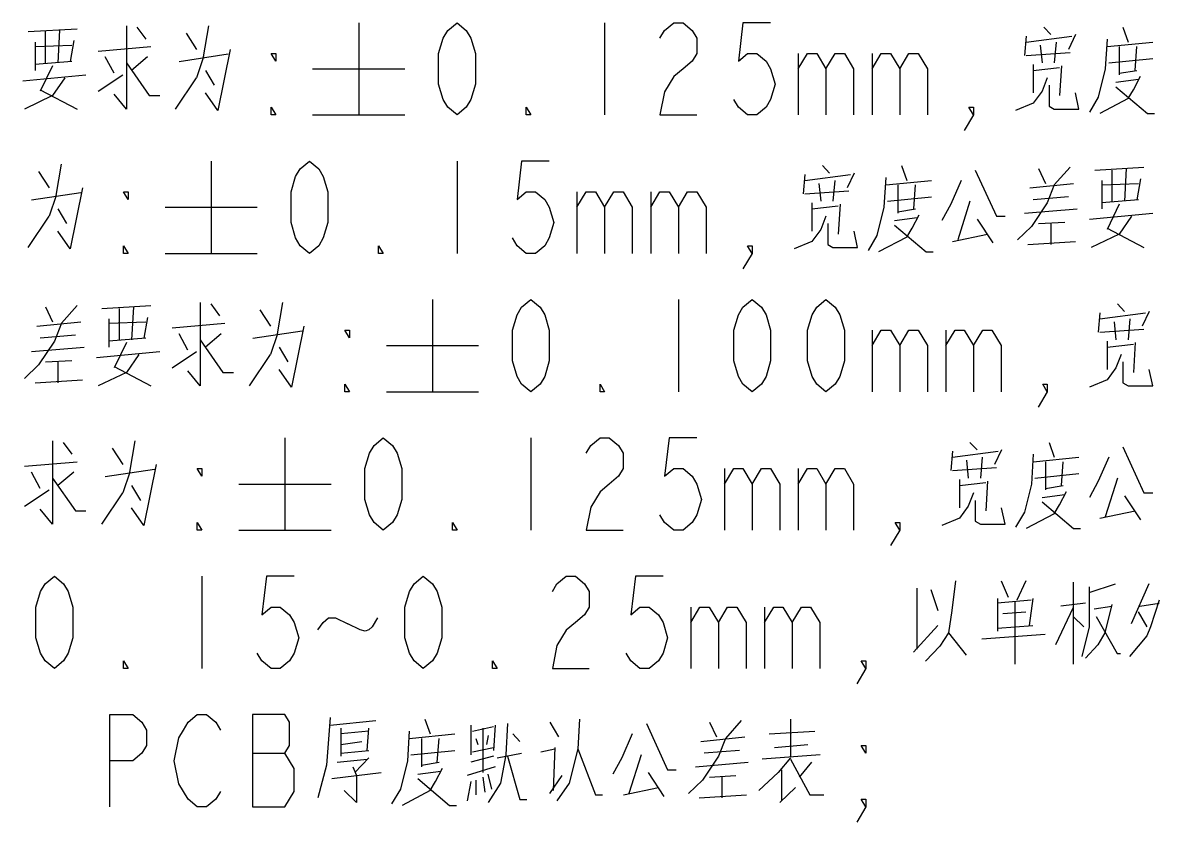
# Model space of a CAD drawing. Header units: millimetres. Extents: x 0 to 420, y 0 to 297.
# Drawn here: x 84.84 to 115.65, y 47.23 to 68.9 of the extents above; entities that cross this region are included whole.
import ezdxf

# ---------------------------------------------------------------- set-up
doc = ezdxf.new("R2010")
doc.units = ezdxf.units.MM
doc.header["$LTSCALE"] = 23.1
doc.layers.get('0').update_dxf_attribs({"linetype": 'CONTINUOUS'})

msp = doc.modelspace()

# ---------------------------------------------------------------- linework, layer by layer
at = {"color": 2}
for p, q in [((84.9823, 68.6543), (86.3156, 68.7349)), ((87.9347, 68.7752), (88.1728, 68.4526)), ((89.7442, 67.9688), (89.887, 68.8155)), ((93.9466, 68.8962), (93.9466, 66.3962)), ((100.6132, 68.8962), (100.6132, 66.3962)), ((112.518, 68.7752), (112.7085, 68.5736)), ((114.6609, 68.7752), (114.8037, 68.372)), ((85.4585, 67.8075), (85.4585, 68.6543)), ((85.8394, 68.6946), (85.7918, 67.8075)), ((86.2204, 68.4123), (86.1251, 67.8478)), ((89.268, 68.6139), (89.5537, 68.1704)), ((112.0418, 68.5333), (111.9942, 68.0091)), ((112.0418, 68.372), (113.2799, 68.5333)), ((113.3751, 68.5736), (113.1847, 68.1704)), ((85.1728, 68.372), (85.1728, 67.6059)), ((85.1728, 68.251), (86.1728, 68.2913)), ((86.8871, 68.1301), (88.3156, 68.251)), ((112.0418, 68.0091), (113.2323, 68.0897)), ((112.4228, 68.2913), (112.4704, 67.8075)), ((112.8513, 68.372), (112.8037, 67.8075)), ((114.2323, 68.251), (115.4704, 68.372)), ((114.5656, 68.251), (114.5656, 67.4849)), ((114.9942, 67.6059), (115.0418, 68.251)), ((86.1728, 67.8478), (85.1728, 67.7672)), ((87.3156, 67.5252), (87.0775, 67.9688)), ((88.2204, 67.9688), (87.7918, 67.6059)), ((89.0775, 67.8478), (90.4109, 68.0494)), ((89.7442, 67.9688), (89.5537, 67.4043)), ((105.8632, 68.0629), (105.8632, 66.3962)), ((107.8632, 68.0629), (107.8632, 66.3962)), ((114.2799, 67.8075), (115.4704, 67.9285)), ((84.8394, 67.3236), (86.5537, 67.4849)), ((85.649, 67.7268), (85.3156, 67.0414)), ((86.8871, 67.0414), (87.5537, 67.4849)), ((89.7918, 67.6059), (90.0299, 67.2026)), ((92.6966, 67.6462), (95.1966, 67.6462)), ((112.2323, 67.7672), (112.2323, 67.001)), ((112.2323, 67.6059), (112.9466, 67.6865)), ((112.9942, 67.7268), (112.9466, 66.9204)), ((114.5656, 67.5252), (115.0418, 67.6059)), ((88.9823, 66.5575), (89.5537, 67.4043)), ((114.4704, 67.2833), (115.0894, 67.3639)), ((85.3156, 67.0817), (86.3156, 66.5575)), ((114.8037, 66.8397), (114.0418, 66.4365)), ((92.6966, 66.3962), (95.1966, 66.3962)), ((85.7442, 64.2188), (85.8871, 65.0655)), ((89.9466, 65.1462), (89.9466, 62.6462)), ((96.6132, 65.1462), (96.6132, 62.6462)), ((106.518, 65.0252), (106.7085, 64.8236)), ((108.6609, 65.0252), (108.8037, 64.622)), ((85.268, 64.8639), (85.5537, 64.4204)), ((106.0418, 64.7833), (105.9942, 64.2591)), ((106.0418, 64.622), (107.2799, 64.7833)), ((107.3751, 64.8236), (107.1847, 64.4204)), ((112.3751, 64.9446), (112.5656, 64.5413)), ((113.899, 64.9043), (115.2323, 64.9849)), ((114.3751, 64.0575), (114.3751, 64.9043)), ((114.7561, 64.9446), (114.7085, 64.0575)), ((106.4228, 64.5413), (106.4704, 64.0575)), ((106.8513, 64.622), (106.8037, 64.0575)), ((108.2323, 64.501), (109.4704, 64.622)), ((108.5656, 64.501), (108.5656, 63.7349)), ((108.9942, 63.8559), (109.0418, 64.501)), ((112.1371, 64.4204), (113.3275, 64.5413)), ((114.0894, 64.622), (114.0894, 63.8559)), ((114.0894, 64.501), (115.0894, 64.5413)), ((115.1371, 64.6623), (115.0418, 64.0978)), ((85.0775, 64.0978), (86.4109, 64.2994)), ((85.7442, 64.2188), (85.5537, 63.6543)), ((99.8632, 64.3129), (99.8632, 62.6462)), ((101.8632, 64.3129), (101.8632, 62.6462)), ((106.0418, 64.2591), (107.2323, 64.3397)), ((108.2799, 64.0575), (109.4704, 64.1785)), ((113.1847, 64.1785), (112.2323, 64.0978)), ((115.0894, 64.0978), (114.0894, 64.0172)), ((85.7918, 63.8559), (86.0299, 63.4526)), ((88.6966, 63.8962), (91.1966, 63.8962)), ((106.2323, 64.0172), (106.2323, 63.251)), ((106.2323, 63.8559), (106.9466, 63.9365)), ((106.9942, 63.9768), (106.9466, 63.1704)), ((108.5656, 63.7752), (109.0418, 63.8559)), ((110.518, 64.0575), (110.1847, 63.0091)), ((111.9942, 63.7349), (113.4228, 63.8559)), ((114.5656, 63.9768), (114.2323, 63.2914)), ((84.9823, 62.8075), (85.5537, 63.6543)), ((108.4704, 63.5333), (109.0894, 63.6139)), ((110.7085, 63.5736), (111.1371, 62.9284)), ((112.3751, 63.4526), (113.0894, 63.493)), ((113.7561, 63.5736), (115.4704, 63.7349)), ((110.0418, 62.9688), (110.9942, 63.1704)), ((112.7085, 63.4526), (112.7085, 62.8881)), ((114.2323, 63.3317), (115.2323, 62.8075)), ((108.8037, 63.0897), (108.0418, 62.6865)), ((112.0894, 62.8881), (113.3751, 62.9688)), ((88.6966, 62.6462), (91.1966, 62.6462)), ((91.7442, 60.4688), (91.887, 61.3155)), ((95.9466, 61.3962), (95.9466, 58.8962)), ((102.6132, 61.3962), (102.6132, 58.8962)), ((85.4585, 61.1946), (85.649, 60.7914)), ((86.9823, 61.1543), (88.3156, 61.2349)), ((87.4585, 60.3075), (87.4585, 61.1543)), ((87.8394, 61.1946), (87.7918, 60.3075)), ((89.9347, 61.2752), (90.1728, 60.9526)), ((91.268, 61.1139), (91.5537, 60.6704)), ((114.0418, 61.0333), (113.9942, 60.5091)), ((114.0418, 60.872), (115.2799, 61.0333)), ((114.518, 61.2752), (114.7085, 61.0736)), ((115.3751, 61.0736), (115.1847, 60.6704)), ((85.2204, 60.6704), (86.4109, 60.7914)), ((87.1728, 60.872), (87.1728, 60.1059)), ((87.1728, 60.751), (88.1728, 60.7914)), ((88.2204, 60.9123), (88.1251, 60.3478)), ((88.8871, 60.6301), (90.3156, 60.751)), ((114.4228, 60.7914), (114.4704, 60.3075)), ((114.8513, 60.872), (114.8037, 60.3075)), ((86.268, 60.4284), (85.3156, 60.3478)), ((89.3156, 60.0252), (89.0775, 60.4688)), ((90.2204, 60.4688), (89.7918, 60.1059)), ((91.0775, 60.3478), (92.4109, 60.5494)), ((91.7442, 60.4688), (91.5537, 59.9043)), ((107.8632, 60.5629), (107.8632, 58.8962)), ((109.8632, 60.5629), (109.8632, 58.8962)), ((114.0418, 60.5091), (115.2323, 60.5897)), ((85.0775, 59.9849), (86.5061, 60.1059)), ((88.1728, 60.3478), (87.1728, 60.2672)), ((87.649, 60.2268), (87.3156, 59.5414)), ((91.7918, 60.1059), (92.0299, 59.7026)), ((94.6966, 60.1462), (97.1966, 60.1462)), ((114.2323, 60.2672), (114.2323, 59.501)), ((114.2323, 60.1059), (114.9466, 60.1865)), ((114.9942, 60.2268), (114.9466, 59.4204)), ((86.8394, 59.8236), (88.5537, 59.9849)), ((88.8871, 59.5414), (89.5537, 59.9849)), ((90.9823, 59.0575), (91.5537, 59.9043)), ((85.4585, 59.7026), (86.1728, 59.743)), ((85.7918, 59.7026), (85.7918, 59.1381)), ((87.3156, 59.5817), (88.3156, 59.0575)), ((85.1728, 59.1381), (86.4585, 59.2188)), ((94.6966, 58.8962), (97.1966, 58.8962)), ((91.9466, 57.6462), (91.9466, 55.1462)), ((98.6132, 57.6462), (98.6132, 55.1462)), ((85.9347, 57.5252), (86.1728, 57.2026)), ((87.268, 57.3639), (87.5537, 56.9204)), ((87.7442, 56.7188), (87.8871, 57.5655)), ((110.518, 57.5252), (110.7085, 57.3236)), ((111.3751, 57.3236), (111.1847, 56.9204)), ((112.6609, 57.5252), (112.8037, 57.122)), ((84.8871, 56.8801), (86.3156, 57.001)), ((110.0418, 57.2833), (109.9942, 56.7591)), ((110.0418, 57.122), (111.2799, 57.2833)), ((110.4228, 57.0414), (110.4704, 56.5575)), ((110.8513, 57.122), (110.8037, 56.5575)), ((112.2323, 57.001), (113.4704, 57.122)), ((112.5656, 57.001), (112.5656, 56.2349)), ((112.9942, 56.3559), (113.0418, 57.001)), ((85.3156, 56.2752), (85.0775, 56.7188)), ((86.2204, 56.7188), (85.7918, 56.3559)), ((87.0775, 56.5978), (88.4109, 56.7994)), ((87.7442, 56.7188), (87.5537, 56.1543)), ((103.8632, 56.8129), (103.8632, 55.1462)), ((105.8632, 56.8129), (105.8632, 55.1462)), ((110.0418, 56.7591), (111.2323, 56.8397)), ((90.6966, 56.3962), (93.1966, 56.3962)), ((110.2323, 56.5172), (110.2323, 55.751)), ((110.2323, 56.3559), (110.9466, 56.4365)), ((110.9942, 56.4768), (110.9466, 55.6704)), ((112.2799, 56.5575), (113.4704, 56.6784)), ((114.518, 56.5575), (114.1847, 55.5091)), ((84.8871, 55.7914), (85.5537, 56.2349)), ((86.9823, 55.3075), (87.5537, 56.1543)), ((87.7918, 56.3559), (88.0299, 55.9526)), ((112.4704, 56.0333), (113.0894, 56.1139)), ((112.5656, 56.2752), (113.0418, 56.3559)), ((114.7085, 56.0736), (115.1371, 55.4284)), ((112.8037, 55.5897), (112.0418, 55.1865)), ((114.0418, 55.4688), (114.9942, 55.6704)), ((90.6966, 55.1462), (93.1966, 55.1462)), ((89.6966, 53.8962), (89.6966, 51.3962)), ((111.3632, 53.7752), (111.5537, 53.3317)), ((112.0299, 53.7752), (111.7918, 53.251)), ((113.3156, 53.7349), (113.3156, 51.5172)), ((113.7442, 53.4526), (114.4585, 53.6946)), ((115.3632, 53.6946), (114.887, 52.6059)), ((109.0775, 53.5736), (109.0775, 51.9204)), ((109.4585, 53.5333), (109.649, 52.9688)), ((102.9466, 53.0629), (102.9466, 51.3962)), ((104.9466, 53.0629), (104.9466, 51.3962)), ((111.268, 53.2914), (111.268, 52.4043)), ((112.1728, 53.251), (111.268, 53.1704)), ((111.7442, 51.5172), (111.7442, 53.2107)), ((112.2204, 53.2914), (112.1251, 52.5655)), ((113.3156, 53.0494), (112.8394, 52.0414)), ((113.649, 53.1704), (112.9823, 53.0897)), ((113.887, 53.0091), (114.3632, 53.0897)), ((115.1251, 53.0897), (115.649, 53.1704)), ((94.4585, 52.7672), (94.3156, 52.5252)), ((111.4109, 52.8881), (112.0299, 52.9284)), ((113.3156, 52.8075), (113.6013, 52.5252)), ((115.0775, 52.9284), (115.3156, 52.5252)), ((93.9823, 52.4446), (93.649, 52.6059)), ((108.9823, 51.8397), (109.649, 52.5655)), ((111.268, 52.4849), (112.2204, 52.5655)), ((110.8394, 52.2026), (112.5537, 52.3236)), ((93.1728, 49.8639), (94.4109, 49.9849)), ((95.7442, 50.0252), (95.8871, 49.622)), ((99.1251, 49.9446), (99.3632, 49.5414)), ((103.4585, 49.9446), (103.649, 49.5414)), ((105.649, 50.0252), (105.649, 49.0172)), ((93.4585, 49.7833), (93.4585, 49.0172)), ((94.2204, 49.7026), (93.4585, 49.622)), ((94.1728, 49.1784), (94.2204, 49.7833)), ((95.3156, 49.501), (96.5537, 49.622)), ((96.9823, 49.8639), (96.9823, 49.0575)), ((97.0299, 49.7026), (97.6013, 49.8236)), ((97.3156, 49.7833), (97.3156, 48.5736)), ((97.649, 49.8639), (97.6013, 49.1784)), ((98.1251, 49.622), (98.3156, 49.4204)), ((105.0775, 49.622), (106.3156, 49.7026)), ((93.4585, 49.3397), (94.0299, 49.4204)), ((95.649, 49.501), (95.649, 48.7349)), ((96.0775, 48.8559), (96.1251, 49.501)), ((97.1251, 49.501), (97.1728, 49.3397)), ((97.4585, 49.5817), (97.4109, 49.3397)), ((103.2204, 49.4204), (104.4109, 49.5414)), ((105.2204, 49.2591), (106.1251, 49.3397)), ((91.0716, 49.1045), (91.9466, 49.1045)), ((93.4585, 49.0978), (94.2204, 49.1784)), ((95.3632, 49.0575), (96.5537, 49.1784)), ((97.6013, 49.0172), (96.9823, 48.8559)), ((97.0299, 49.1381), (97.6013, 49.2591)), ((97.6966, 48.9768), (98.3632, 49.0978)), ((98.8871, 49.1381), (99.268, 49.2188)), ((99.268, 49.2591), (99.2204, 48.0897)), ((101.6013, 49.0575), (101.268, 48.0091)), ((104.268, 49.1784), (103.3156, 49.0978)), ((106.4585, 49.0575), (104.8871, 48.9365)), ((93.3632, 48.8559), (94.1728, 48.9365)), ((93.8394, 48.5736), (94.2204, 48.9768)), ((95.649, 48.7752), (96.1251, 48.8559)), ((97.649, 48.7349), (96.8871, 48.493)), ((103.0775, 48.7349), (104.5061, 48.8559)), ((106.2204, 48.8559), (105.8871, 48.4526)), ((93.2204, 48.4123), (94.5537, 48.5736)), ((95.5537, 48.5333), (96.1728, 48.6139)), ((97.1251, 48.372), (97.1251, 47.9688)), ((97.3156, 48.4526), (97.3632, 48.0494)), ((97.5537, 48.1301), (97.4585, 48.5333)), ((99.1251, 48.0091), (99.4585, 48.493)), ((101.7918, 48.5736), (102.2204, 47.9285)), ((103.4585, 48.4526), (104.1728, 48.493)), ((103.7918, 48.4526), (103.7918, 47.8881)), ((105.4109, 48.6543), (105.4109, 47.8075)), ((93.887, 47.7672), (93.5537, 48.0897)), ((95.8871, 48.0897), (95.1251, 47.6865)), ((96.9823, 48.3317), (96.8871, 47.8075)), ((101.1251, 47.9688), (102.0775, 48.1704)), ((105.3632, 47.7672), (105.7918, 48.1704)), ((103.1728, 47.8881), (104.4585, 47.9688))]:
    msp.add_line(p, q, dxfattribs=at)
for points in [[(87.649, 68.8155), (87.649, 66.5575), (87.3156, 66.9607)], [(96.6132, 66.3962), (96.3632, 66.6045), (96.2382, 66.8129), (96.1132, 67.2295), (96.1132, 68.0629), (96.2382, 68.4795), (96.3632, 68.6879), (96.6132, 68.8962), (96.8632, 68.6879), (96.9882, 68.4795), (97.1132, 68.0629), (97.1132, 67.2295), (96.9882, 66.8129), (96.8632, 66.6045), (96.6132, 66.3962)], [(102.1132, 68.4795), (102.2382, 68.6879), (102.4882, 68.8962), (102.7382, 68.8962), (102.9882, 68.6879), (103.1132, 68.4795), (103.1132, 68.0629), (102.9882, 67.8545), (102.7382, 67.6462), (102.4882, 67.4379), (102.2382, 67.0212), (102.1132, 66.3962), (103.1132, 66.3962)], [(105.1132, 68.8962), (104.3632, 68.8962), (104.2382, 67.8545), (104.4882, 68.0629), (104.7382, 68.0629), (104.9882, 67.8545), (105.1132, 67.6462), (105.2382, 67.2295), (105.1132, 66.8129), (104.9882, 66.6045), (104.7382, 66.3962), (104.4882, 66.3962), (104.2382, 66.6045), (104.1132, 66.8129)], [(114.2323, 68.4526), (114.1847, 67.6462), (113.9942, 66.8801), (113.7561, 66.4768)], [(90.4585, 68.1704), (90.1251, 66.5172), (89.7918, 67.001)], [(87.649, 67.8075), (88.268, 66.9204), (88.5537, 66.9204)], [(91.6966, 68.0629), (91.6966, 67.8545), (91.5716, 68.0629), (91.6966, 68.0629)], [(105.8632, 67.6462), (106.1132, 68.0629), (106.3632, 68.0629), (106.6132, 67.6462), (106.6132, 66.3962)], [(106.6132, 67.6462), (106.8632, 68.0629), (107.1132, 68.0629), (107.3632, 67.6462), (107.3632, 66.3962)], [(107.8632, 67.6462), (108.1132, 68.0629), (108.3632, 68.0629), (108.6132, 67.6462), (108.6132, 66.3962)], [(108.6132, 67.6462), (108.8632, 68.0629), (109.1132, 68.0629), (109.3632, 67.6462), (109.3632, 66.3962)], [(85.9823, 67.4043), (85.649, 66.9204), (84.8871, 66.5575)], [(112.6132, 67.4043), (112.4704, 67.0414), (112.2323, 66.7188), (111.7561, 66.5172)], [(112.6609, 67.2026), (112.6609, 66.6381), (112.8037, 66.5575), (113.4704, 66.5575), (113.3751, 67.001)], [(114.8037, 66.8397), (114.9466, 67.0817), (115.1371, 67.4446)], [(114.4704, 67.1623), (115.3275, 66.4365), (115.518, 66.4365)], [(91.6966, 66.3962), (91.5716, 66.3962), (91.5716, 66.6045), (91.6966, 66.3962)], [(98.6132, 66.3962), (98.4882, 66.3962), (98.4882, 66.6045), (98.6132, 66.3962)], [(110.6132, 66.3962), (110.4882, 66.6045), (110.6132, 66.6045), (110.6132, 66.3962), (110.3632, 65.9795)], [(92.6132, 62.6462), (92.3632, 62.8545), (92.2382, 63.0629), (92.1132, 63.4795), (92.1132, 64.3129), (92.2382, 64.7295), (92.3632, 64.9379), (92.6132, 65.1462), (92.8632, 64.9379), (92.9882, 64.7295), (93.1132, 64.3129), (93.1132, 63.4795), (92.9882, 63.0629), (92.8632, 62.8545), (92.6132, 62.6462)], [(99.1132, 65.1462), (98.3632, 65.1462), (98.2382, 64.1045), (98.4882, 64.3129), (98.7382, 64.3129), (98.9882, 64.1045), (99.1132, 63.8962), (99.2382, 63.4795), (99.1132, 63.0629), (98.9882, 62.8545), (98.7382, 62.6462), (98.4882, 62.6462), (98.2382, 62.8545), (98.1132, 63.0629)], [(108.2323, 64.7026), (108.1847, 63.8962), (107.9942, 63.1301), (107.7561, 62.7268)], [(110.6609, 64.9043), (111.2323, 63.6543), (111.4704, 63.6543)], [(113.2323, 64.9849), (112.8037, 64.501), (112.6132, 64.0172), (112.1847, 63.372), (111.8037, 63.0091)], [(86.4585, 64.4204), (86.1251, 62.7672), (85.7918, 63.251)], [(110.2799, 64.622), (109.9942, 63.9768), (109.7561, 63.5333)], [(87.6966, 64.3129), (87.6966, 64.1045), (87.5716, 64.3129), (87.6966, 64.3129)], [(99.8632, 63.8962), (100.1132, 64.3129), (100.3632, 64.3129), (100.6132, 63.8962), (100.6132, 62.6462)], [(100.6132, 63.8962), (100.8632, 64.3129), (101.1132, 64.3129), (101.3632, 63.8962), (101.3632, 62.6462)], [(101.8632, 63.8962), (102.1132, 64.3129), (102.3632, 64.3129), (102.6132, 63.8962), (102.6132, 62.6462)], [(102.6132, 63.8962), (102.8632, 64.3129), (103.1132, 64.3129), (103.3632, 63.8962), (103.3632, 62.6462)], [(106.6132, 63.6543), (106.4704, 63.2914), (106.2323, 62.9688), (105.7561, 62.7672)], [(108.8037, 63.0897), (108.9466, 63.3317), (109.1371, 63.6946)], [(114.899, 63.6543), (114.5656, 63.1704), (113.8037, 62.8075)], [(106.6609, 63.4526), (106.6609, 62.8881), (106.8037, 62.8075), (107.4704, 62.8075), (107.3751, 63.251)], [(108.4704, 63.4123), (109.3275, 62.6865), (109.518, 62.6865)], [(87.6966, 62.6462), (87.5716, 62.6462), (87.5716, 62.8545), (87.6966, 62.6462)], [(94.6132, 62.6462), (94.4882, 62.6462), (94.4882, 62.8545), (94.6132, 62.6462)], [(104.6132, 62.6462), (104.4882, 62.8545), (104.6132, 62.8545), (104.6132, 62.6462), (104.3632, 62.2295)], [(89.649, 61.3155), (89.649, 59.0575), (89.3156, 59.4607)], [(98.6132, 58.8962), (98.3632, 59.1045), (98.2382, 59.3129), (98.1132, 59.7295), (98.1132, 60.5629), (98.2382, 60.9795), (98.3632, 61.1879), (98.6132, 61.3962), (98.8632, 61.1879), (98.9882, 60.9795), (99.1132, 60.5629), (99.1132, 59.7295), (98.9882, 59.3129), (98.8632, 59.1045), (98.6132, 58.8962)], [(104.6132, 58.8962), (104.3632, 59.1045), (104.2382, 59.3129), (104.1132, 59.7295), (104.1132, 60.5629), (104.2382, 60.9795), (104.3632, 61.1879), (104.6132, 61.3962), (104.8632, 61.1879), (104.9882, 60.9795), (105.1132, 60.5629), (105.1132, 59.7295), (104.9882, 59.3129), (104.8632, 59.1045), (104.6132, 58.8962)], [(106.6132, 58.8962), (106.3632, 59.1045), (106.2382, 59.3129), (106.1132, 59.7295), (106.1132, 60.5629), (106.2382, 60.9795), (106.3632, 61.1879), (106.6132, 61.3962), (106.8632, 61.1879), (106.9882, 60.9795), (107.1132, 60.5629), (107.1132, 59.7295), (106.9882, 59.3129), (106.8632, 59.1045), (106.6132, 58.8962)], [(86.3156, 61.2349), (85.8871, 60.751), (85.6966, 60.2672), (85.268, 59.622), (84.8871, 59.2591)], [(92.4585, 60.6704), (92.1251, 59.0172), (91.7918, 59.501)], [(93.6966, 60.5629), (93.6966, 60.3545), (93.5716, 60.5629), (93.6966, 60.5629)], [(107.8632, 60.1462), (108.1132, 60.5629), (108.3632, 60.5629), (108.6132, 60.1462), (108.6132, 58.8962)], [(108.6132, 60.1462), (108.8632, 60.5629), (109.1132, 60.5629), (109.3632, 60.1462), (109.3632, 58.8962)], [(109.8632, 60.1462), (110.1132, 60.5629), (110.3632, 60.5629), (110.6132, 60.1462), (110.6132, 58.8962)], [(110.6132, 60.1462), (110.8632, 60.5629), (111.1132, 60.5629), (111.3632, 60.1462), (111.3632, 58.8962)], [(89.649, 60.3075), (90.268, 59.4204), (90.5537, 59.4204)], [(87.9823, 59.9043), (87.649, 59.4204), (86.8871, 59.0575)], [(114.6132, 59.9043), (114.4704, 59.5414), (114.2323, 59.2188), (113.7561, 59.0172)], [(114.6609, 59.7026), (114.6609, 59.1381), (114.8037, 59.0575), (115.4704, 59.0575), (115.3751, 59.501)], [(93.6966, 58.8962), (93.5716, 58.8962), (93.5716, 59.1045), (93.6966, 58.8962)], [(100.6132, 58.8962), (100.4882, 58.8962), (100.4882, 59.1045), (100.6132, 58.8962)], [(112.6132, 58.8962), (112.4882, 59.1045), (112.6132, 59.1045), (112.6132, 58.8962), (112.3632, 58.4795)], [(94.6132, 55.1462), (94.3632, 55.3545), (94.2382, 55.5629), (94.1132, 55.9795), (94.1132, 56.8129), (94.2382, 57.2295), (94.3632, 57.4379), (94.6132, 57.6462), (94.8632, 57.4379), (94.9882, 57.2295), (95.1132, 56.8129), (95.1132, 55.9795), (94.9882, 55.5629), (94.8632, 55.3545), (94.6132, 55.1462)], [(100.1132, 57.2295), (100.2382, 57.4379), (100.4882, 57.6462), (100.7382, 57.6462), (100.9882, 57.4379), (101.1132, 57.2295), (101.1132, 56.8129), (100.9882, 56.6045), (100.7382, 56.3962), (100.4882, 56.1879), (100.2382, 55.7712), (100.1132, 55.1462), (101.1132, 55.1462)], [(103.1132, 57.6462), (102.3632, 57.6462), (102.2382, 56.6045), (102.4882, 56.8129), (102.7382, 56.8129), (102.9882, 56.6045), (103.1132, 56.3962), (103.2382, 55.9795), (103.1132, 55.5629), (102.9882, 55.3545), (102.7382, 55.1462), (102.4882, 55.1462), (102.2382, 55.3545), (102.1132, 55.5629)], [(85.649, 57.5655), (85.649, 55.3075), (85.3156, 55.7107)], [(114.6609, 57.4043), (115.2323, 56.1543), (115.4704, 56.1543)], [(112.2323, 57.2026), (112.1847, 56.3962), (111.9942, 55.6301), (111.7561, 55.2268)], [(114.2799, 57.122), (113.9942, 56.4768), (113.7561, 56.0333)], [(88.4585, 56.9204), (88.1251, 55.2672), (87.7918, 55.751)], [(89.6966, 56.8129), (89.6966, 56.6045), (89.5716, 56.8129), (89.6966, 56.8129)], [(103.8632, 56.3962), (104.1132, 56.8129), (104.3632, 56.8129), (104.6132, 56.3962), (104.6132, 55.1462)], [(104.6132, 56.3962), (104.8632, 56.8129), (105.1132, 56.8129), (105.3632, 56.3962), (105.3632, 55.1462)], [(105.8632, 56.3962), (106.1132, 56.8129), (106.3632, 56.8129), (106.6132, 56.3962), (106.6132, 55.1462)], [(106.6132, 56.3962), (106.8632, 56.8129), (107.1132, 56.8129), (107.3632, 56.3962), (107.3632, 55.1462)], [(85.649, 56.5575), (86.268, 55.6704), (86.5537, 55.6704)], [(110.6132, 56.1543), (110.4704, 55.7914), (110.2323, 55.4688), (109.7561, 55.2672)], [(112.8037, 55.5897), (112.9466, 55.8317), (113.1371, 56.1946)], [(110.6609, 55.9526), (110.6609, 55.3881), (110.8037, 55.3075), (111.4704, 55.3075), (111.3751, 55.751)], [(112.4704, 55.9123), (113.3275, 55.1865), (113.518, 55.1865)], [(89.6966, 55.1462), (89.5716, 55.1462), (89.5716, 55.3545), (89.6966, 55.1462)], [(96.6132, 55.1462), (96.4882, 55.1462), (96.4882, 55.3545), (96.6132, 55.1462)], [(108.6132, 55.1462), (108.4882, 55.3545), (108.6132, 55.3545), (108.6132, 55.1462), (108.3632, 54.7295)], [(85.6966, 51.3962), (85.4466, 51.6045), (85.3216, 51.8129), (85.1966, 52.2295), (85.1966, 53.0629), (85.3216, 53.4795), (85.4466, 53.6879), (85.6966, 53.8962), (85.9466, 53.6879), (86.0716, 53.4795), (86.1966, 53.0629), (86.1966, 52.2295), (86.0716, 51.8129), (85.9466, 51.6045), (85.6966, 51.3962)], [(92.1966, 53.8962), (91.4466, 53.8962), (91.3216, 52.8545), (91.5716, 53.0629), (91.8216, 53.0629), (92.0716, 52.8545), (92.1966, 52.6462), (92.3216, 52.2295), (92.1966, 51.8129), (92.0716, 51.6045), (91.8216, 51.3962), (91.5716, 51.3962), (91.3216, 51.6045), (91.1966, 51.8129)], [(95.6966, 51.3962), (95.4466, 51.6045), (95.3216, 51.8129), (95.1966, 52.2295), (95.1966, 53.0629), (95.3216, 53.4795), (95.4466, 53.6879), (95.6966, 53.8962), (95.9466, 53.6879), (96.0716, 53.4795), (96.1966, 53.0629), (96.1966, 52.2295), (96.0716, 51.8129), (95.9466, 51.6045), (95.6966, 51.3962)], [(99.1966, 53.4795), (99.3216, 53.6879), (99.5716, 53.8962), (99.8216, 53.8962), (100.0716, 53.6879), (100.1966, 53.4795), (100.1966, 53.0629), (100.0716, 52.8545), (99.8216, 52.6462), (99.5716, 52.4379), (99.3216, 52.0212), (99.1966, 51.3962), (100.1966, 51.3962)], [(102.1966, 53.8962), (101.4466, 53.8962), (101.3216, 52.8545), (101.5716, 53.0629), (101.8216, 53.0629), (102.0716, 52.8545), (102.1966, 52.6462), (102.3216, 52.2295), (102.1966, 51.8129), (102.0716, 51.6045), (101.8216, 51.3962), (101.5716, 51.3962), (101.3216, 51.6045), (101.1966, 51.8129)], [(110.1251, 53.7752), (110.0299, 52.9688), (109.9347, 52.3639), (110.4109, 51.7591)], [(113.7442, 53.6139), (113.7442, 52.5252), (113.5537, 51.7188)], [(102.9466, 52.6462), (103.1966, 53.0629), (103.4466, 53.0629), (103.6966, 52.6462), (103.6966, 51.3962)], [(103.6966, 52.6462), (103.9466, 53.0629), (104.1966, 53.0629), (104.4466, 52.6462), (104.4466, 51.3962)], [(104.9466, 52.6462), (105.1966, 53.0629), (105.4466, 53.0629), (105.6966, 52.6462), (105.6966, 51.3962)], [(105.6966, 52.6462), (105.9466, 53.0629), (106.1966, 53.0629), (106.4466, 52.6462), (106.4466, 51.3962)], [(114.3632, 53.1301), (114.1728, 52.3639), (113.9823, 52.0414), (113.649, 51.6785)], [(115.649, 53.251), (115.4109, 52.5252), (115.3156, 52.2833), (114.8394, 51.7188)], [(92.8394, 52.4446), (92.9823, 52.6462), (93.1251, 52.7672), (93.2204, 52.7672), (93.3156, 52.7672), (93.649, 52.6059)], [(113.9347, 52.8075), (114.5061, 51.7994), (114.6013, 51.7994)], [(94.3156, 52.5252), (94.2204, 52.4446), (94.1251, 52.4043), (93.9823, 52.4446)], [(109.9347, 52.3639), (109.6966, 52.001), (109.3156, 51.5978)], [(87.6966, 51.3962), (87.5716, 51.3962), (87.5716, 51.6045), (87.6966, 51.3962)], [(97.6966, 51.3962), (97.5716, 51.3962), (97.5716, 51.6045), (97.6966, 51.3962)], [(107.6966, 51.3962), (107.5716, 51.6045), (107.6966, 51.6045), (107.6966, 51.3962), (107.4466, 50.9795)], [(87.1966, 47.6462), (87.1966, 50.1462), (87.8216, 50.1462), (88.0716, 49.9379), (88.1966, 49.7295), (88.1966, 49.3129), (88.0716, 49.1045), (87.8216, 48.8962), (87.1966, 48.8962)], [(90.1966, 48.0629), (90.0716, 47.8545), (89.8216, 47.6462), (89.5716, 47.6462), (89.3216, 47.8545), (89.1966, 48.0629), (89.0716, 48.2712), (88.9466, 48.8962), (89.0716, 49.5212), (89.1966, 49.7295), (89.3216, 49.9379), (89.5716, 50.1462), (89.8216, 50.1462), (90.0716, 49.9379), (90.1966, 49.7295)], [(91.0716, 50.1462), (91.0716, 47.6462), (91.9466, 47.6462), (92.0716, 47.8545), (92.1966, 48.0629), (92.1966, 48.6879), (92.0716, 48.8962), (91.9466, 49.1045), (92.0716, 49.3129), (92.0716, 49.9379), (91.9466, 50.1462), (91.0716, 50.1462)], [(93.1728, 50.0655), (93.0775, 48.7752), (92.8394, 47.8881)], [(99.9347, 50.0252), (99.887, 49.2188), (100.3632, 47.9688), (100.5537, 47.9688)], [(104.3156, 49.9849), (103.887, 49.501), (103.6966, 49.0172), (103.268, 48.372), (102.887, 48.0091)], [(95.3156, 49.7026), (95.268, 48.8962), (95.0775, 48.1301), (94.8394, 47.7268)], [(97.9823, 49.9043), (97.9347, 49.0575), (97.7918, 48.2913), (97.4585, 47.7672)], [(101.3632, 49.622), (101.0775, 48.9768), (100.8394, 48.5333)], [(101.7442, 49.9043), (102.3156, 48.6543), (102.5537, 48.6543)], [(107.6966, 49.3129), (107.6966, 49.1045), (107.5716, 49.3129), (107.6966, 49.3129)], [(97.9823, 49.0172), (98.3156, 47.8478), (98.5061, 47.8478)], [(99.887, 49.2188), (99.649, 48.2913), (99.3156, 47.8075)], [(93.7918, 48.7349), (93.887, 48.493), (93.887, 47.7672)], [(95.8871, 48.0897), (96.0299, 48.3317), (96.2204, 48.6946)], [(105.649, 48.9768), (105.3156, 48.5736), (104.7918, 48.0897)], [(105.649, 48.9365), (106.1728, 47.9688), (106.5537, 47.9688)], [(95.5537, 48.4123), (96.4109, 47.6865), (96.6013, 47.6865)], [(107.6966, 47.6462), (107.5716, 47.8545), (107.6966, 47.8545), (107.6966, 47.6462), (107.4466, 47.2295)]]:
    msp.add_lwpolyline(points, dxfattribs=at)

doc.saveas('drawing.dxf')
